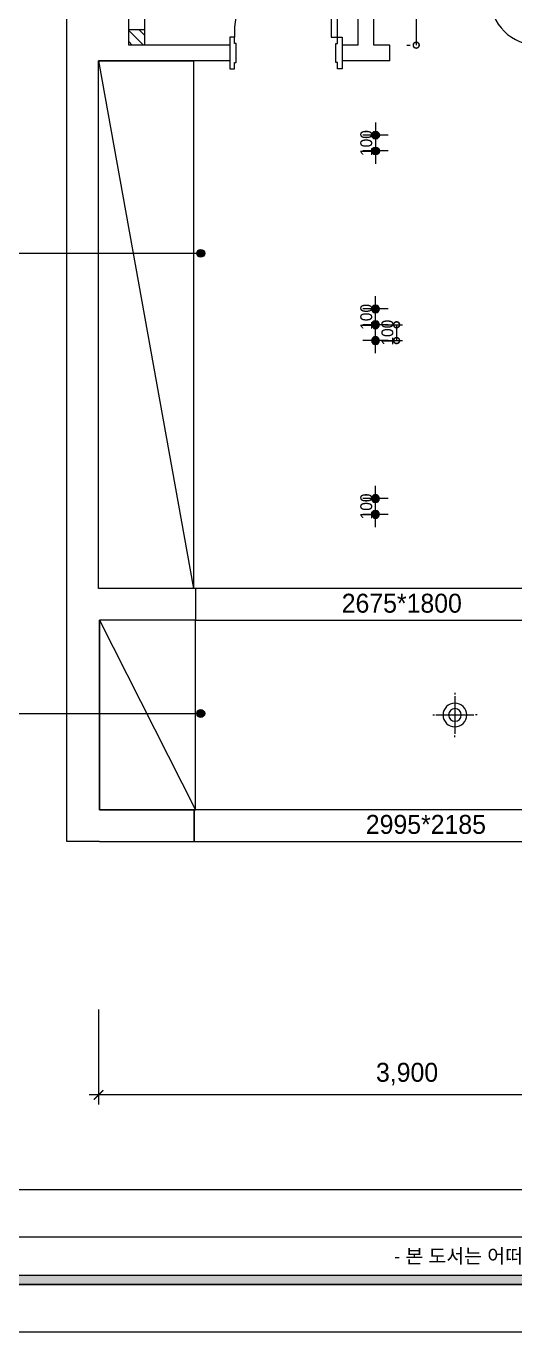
# Model space of a CAD drawing. Header units: inches. Extents: x -63256 to 33689, y -34490 to 100230.
# Drawn here: x -2271 to 818, y -1421 to 6844 of the extents above; entities that cross this region are included whole.
import ezdxf
from ezdxf.enums import TextEntityAlignment as Align

# ---------------------------------------------------------------- set-up
doc = ezdxf.new("R2010")
doc.units = ezdxf.units.IN
doc.header["$LTSCALE"] = 100
doc.header["$MEASUREMENT"] = 0
for name, color, linetype in [('0-ELC TEXT', 7, 'Continuous'), ('03-WAL NEW', 3, 'Continuous'), ('06-FUR', 6, 'Continuous'), ('07-DIM WAL', 5, 'Continuous'), ('C-WIN', 4, 'Continuous'), ('CEIL-DOOR', 6, 'Continuous'), ('CO-DO-FR', 7, 'Continuous'), ('CO-DOOR', 8, 'Continuous'), ('FORM(YOURNAME)-1', 1, 'Continuous'), ('FORM(YOURNAME)-11', 1, 'Continuous'), ('HAT', 5, 'Continuous'), ('RC-LIGHT', 7, 'Continuous'), ('U-LANP', 6, 'Continuous'), ('도면층2', 2, 'Continuous')]:
    doc.layers.add(name, color=color, linetype=linetype)
doc.styles.add('HY 울릉도 L', font='')
doc.styles.add('YOURNAME', font='')
doc.styles.add('스타일1', font='')
doc.styles.add('코레일둥고', font='')
doc.styles.get('HY 울릉도 L').set_extended_font_data('HY울릉도L')
doc.styles.get('YOURNAME').set_extended_font_data('HYwulM')
doc.styles.get('스타일1').set_extended_font_data('HYwulM')
doc.styles.get('코레일둥고').set_extended_font_data('Korail Round Gothic Medium')
doc.dimstyles.new('30', dxfattribs={"dimscale": 30, "dimtxt": 2.5, "dimasz": 2.5, "dimexe": 1.25, "dimexo": 2, "dimtad": 1, "dimdec": 0, "dimtxsty": '스타일1', "dimblk": 'DOTSMALL', "dimcen": 2.5, "dimclrd": 1, "dimclre": 1, "dimclrt": 2, "dimadec": 0, "dimazin": 0, "dimtfac": 1, "dimtix": 1, "dimtmove": 0, "dimatfit": 3, "dimldrblk": 'DOTSMALL', "dimfxl": 1.25, "dimarcsym": 0})
doc.dimstyles.new('60', dxfattribs={"dimscale": 60, "dimtxt": 2, "dimasz": 1, "dimexe": 1, "dimexo": 1, "dimgap": 1, "dimtad": 1, "dimdec": 0, "dimrnd": 0.05, "dimdsep": 46, "dimlunit": 6, "dimtxsty": 'HY 울릉도 L', "dimblk": 'ARCHTICK', "dimcen": 2.5, "dimdle": 1, "dimclrd": 133, "dimclre": 133, "dimclrt": 30, "dimadec": 0, "dimazin": 0, "dimtfac": 1, "dimtdec": 0, "dimtix": 1, "dimtmove": 2, "dimatfit": 3, "dimldrblk": 'ARCHTICK', "dimfxl": 1, "dimlwd": -1, "dimlwe": -1, "dimarcsym": 0})

# ---------------------------------------------------------------- blocks, each defined once
blk = doc.blocks.new('FORM-ELEVATION')
at = {"layer": 'FORM(YOURNAME)-11'}
h = blk.add_hatch(color=256, dxfattribs=at)
h.dxf.hatch_style = 1
h.paths.add_polyline_path([(-10309, 35708), (71691, 35708), (71691, 35508), (-10309, 35508)])
h.paths.add_polyline_path([(-10309, -21492), (71691, -21492), (71691, -21692), (-10309, -21692)])
at = {"layer": 'Defpoints', "color": 158}
blk.add_line((62481, -20692), (-10309, -20692), dxfattribs=at)
for points in [[(-10309, -21692), (71691, -21692), (71691, 35708), (-10309, 35708)], [(-8309, 33708), (61071, 33708), (61071, -19692), (-8309, -19692)]]:
    blk.add_lwpolyline(points, close=True, dxfattribs=at)
at = {"layer": 'FORM(YOURNAME)-11', "color": 250}
blk.add_lwpolyline([(-11309, -22692), (72691, -22692), (72691, 36708), (-11309, 36708)], close=True, dxfattribs=at)
at = {"layer": 'FORM(YOURNAME)-11'}
blk.add_lwpolyline([(-10309, -21492), (71691, -21492), (71691, -21692), (-10309, -21692)], close=True, dxfattribs=at)
at = {"layer": 'FORM(YOURNAME)-11', "color": 1, "style": 'YOURNAME'}
blk.add_text("- 본 도서는 어떠한 경우에도 무단으로 도용할 수 없으며 도용시 '지적재산권' 보호에 관한 법률에 의거, 법적 분쟁이 발생합니다.  또한 본 도서에 관한 모든 저작권은 당사에 있습니다. -", height=300, dxfattribs=at).set_placement((28146, -21092), align=Align.MIDDLE_CENTER)
at = {"layer": 'FORM(YOURNAME)-11', "color": 3, "style": 'YOURNAME'}
for tag, height, p in [('1', 451, (71041, -1219)), ('2', 451, (71041, -1863)), ('3', 451, (71041, -3150)), ('4', 451, (71041, -5081)), ('5', 515, (71041, -7398)), ('6', 515, (71041, -9650)), ('7', 515, (71041, -11903)), ('8', 515, (71041, -14155)), ('9', 515, (71041, -16408)), ('10', 515, (66791, -18596)), ('11', 515, (71041, -18660)), ('12', 515, (66791, -20848)), ('13', 515, (71041, -20848))]:
    blk.add_attdef(tag, text='', height=height, dxfattribs=at).set_placement(p, align=Align.MIDDLE_RIGHT)
blk = doc.blocks.new('_ArchTick')
at = {"color": 0, "linetype": 'ByBlock', "const_width": 0.15}
blk.add_lwpolyline([(-0.5, -0.5), (0.5, 0.5)], dxfattribs=at)
blk = doc.blocks.new('*D125')
at = {"layer": '07-DIM WAL', "color": 133, "transparency": 16777216}
for p, q in [((-1813.2, 618.6), (-1813.2, 18.6)), ((2086.8, 618.6), (2086.8, 18.6)), ((2146.8, 78.6), (-1873.2, 78.6))]:
    blk.add_line(p, q, dxfattribs=at)
at = {"layer": 'Defpoints', "color": 0, "transparency": 16777216}
for p in [(-1813.2, 678.6), (2086.8, 678.6), (-1813.2, 78.6)]:
    blk.add_point(p, dxfattribs=at)
at = {"layer": '07-DIM WAL', "color": 133, "transparency": 16777216, "xscale": 60, "yscale": 60, "zscale": 60, "rotation": 180}
blk.add_blockref('_ArchTick', (-1813.2, 78.6), dxfattribs=at)
at = {"layer": '07-DIM WAL', "color": 133, "transparency": 16777216, "xscale": 60, "yscale": 60, "zscale": 60}
blk.add_blockref('_ArchTick', (2086.8, 78.6), dxfattribs=at)
at = {"layer": '07-DIM WAL', "color": 30, "transparency": 16777216, "insert": (136.8, 210.6), "char_height": 120, "attachment_point": 5, "style": 'HY 울릉도 L'}
blk.add_mtext('3,900', dxfattribs=at)
blk = doc.blocks.new('vuidauseh')
at = {"layer": 'C-WIN'}
for points in [[(-54482, 3083.6), (-51807, 3083.6), (-51807, 3283.6), (-54482, 3283.6)], [(-54489.5, 1683.6), (-51494.5, 1683.6), (-51494.5, 1883.6), (-54489.5, 1883.6)]]:
    blk.add_lwpolyline(points, close=True, dxfattribs=at)
at = {"layer": '도면층2'}
for p, q in [((-55294.5, 3083.6), (-55294.5, 11893.6)), ((-54904.5, 6723.6), (-54904.5, 8813.6)), ((-53454.5, 6723.6), (-53454.5, 8813.6)), ((-53354.5, 6723.6), (-53354.5, 8213.6)), ((-54264.8, 6723.6), (-54904.5, 6723.6)), ((-54264.8, 6723.6), (-54264.8, 6623.6)), ((-53454.5, 6723.6), (-53554.5, 6723.6)), ((-53554.5, 6723.6), (-53554.5, 6623.6)), ((-53254.5, 6723.6), (-53354.5, 6723.6)), ((-53254.5, 6623.6), (-53254.5, 6723.6)), ((-53254.5, 6623.6), (-53254.5, 6723.6)), ((-55094.5, 3283.6), (-55094.5, 6623.6)), ((-54264.8, 6623.6), (-55094.5, 6623.6)), ((-53254.5, 6623.6), (-53554.5, 6623.6)), ((-54482, 3283.6), (-55094.5, 3283.6)), ((-54482, 3283.6), (-54482, 3083.6)), ((-55294.5, 1683.6), (-55294.5, 3083.6)), ((-54482, 3083.6), (-55089.5, 3083.6)), ((-55089.5, 1883.6), (-55089.5, 3083.6)), ((-55089.5, 1683.6), (-55294.5, 1683.6))]:
    blk.add_line(p, q, dxfattribs=at)
blk.add_lwpolyline([(-55089.5, 1683.6), (-54489.5, 1683.6), (-54489.5, 1883.6), (-55089.5, 1883.6)], dxfattribs=at)
at = {"layer": '0-ELC TEXT', "style": '코레일둥고'}
for s, p in [('2675*1800', (-53557.7, 3131.1)), ('2995*2185', (-53405.2, 1731.1))]:
    blk.add_text(s, height=120, dxfattribs=at).set_placement(p)
blk = doc.blocks.new('VUDASAUSEH')
at = {"layer": '03-WAL NEW'}
h = blk.add_hatch(dxfattribs=at)
h.set_pattern_fill('_USER', color=8, scale=50, angle=135, pattern_type=0)
h.set_pattern_definition([(135, (72774.06, -240750.68), (-35.355339, -35.355339), [])])
h.paths.add_polyline_path([(-27323.2, -11696.4), (-27323.2, -11596.4), (-27423.2, -11596.4), (-27423.2, -11696.4)])
blk.add_line((-27423.2, -11596.4), (-27323.2, -11596.4), dxfattribs=at)
blk.add_lwpolyline([(-27423.2, -11696.4), (-27423.2, -9896.4), (-27323.2, -9896.4), (-27323.2, -11696.4), (-27423.2, -11696.4)], dxfattribs=at)
at = {"layer": '06-FUR', "color": 8}
blk.add_line((-27608.2, -15336.4), (-27000.7, -16536.4), dxfattribs=at)
blk.add_lwpolyline([(-25137.2, -11396.4, 0.414214), (-24837.2, -11696.4), (-24837.2, -11696.4), (-24837.2, -11396.4)], format="xyb", dxfattribs=at)
blk.add_lwpolyline([(-27613.2, -11796.4), (-27013.2, -11796.4), (-27013.2, -15136.4), (-27613.2, -15136.4), (-27613.2, -11796.4), (-27013.2, -15136.4)], dxfattribs=at)
blk.add_lwpolyline([(-27000.7, -15336.4), (-27608.2, -15336.4), (-27608.2, -16536.4), (-27000.7, -16536.4)], close=True, dxfattribs=at)
at = {"layer": 'CO-DO-FR'}
for points in [[(-26783.4, -11646.4), (-26783.4, -11846.4), (-26753.4, -11846.4), (-26753.4, -11806.4), (-26743.4, -11806.4), (-26743.4, -11686.4), (-26753.4, -11686.4), (-26753.4, -11646.4), (-26783.4, -11646.4)], [(-26073.4, -11646.4), (-26073.4, -11846.4), (-26103.4, -11846.4), (-26103.4, -11806.4), (-26113.4, -11806.4), (-26113.4, -11686.4), (-26103.4, -11686.4), (-26103.4, -11646.4), (-26073.4, -11646.4)]]:
    blk.add_lwpolyline(points, close=True, dxfattribs=at)
at = {"layer": 'CO-DOOR'}
blk.add_lwpolyline([(-26143.4, -10996.4), (-26143.4, -11646.4), (-26103.4, -11646.4), (-26103.4, -10996.4)], close=True, dxfattribs=at)
blk.add_arc((-26133.4, -11617), 620.7, 89.07687, 182.71348, dxfattribs=at)
blk.add_blockref('vuidauseh', (27481.3, -18420))
blk = doc.blocks.new('1')
at = {"linetype": 'Continuous'}
h = blk.add_hatch(color=4, dxfattribs=at)
h.dxf.hatch_style = 1
edge = h.paths.add_edge_path()
edge.add_arc((11539653, -14273504), 37.5, 0, 360)
at = {"color": 1, "linetype": 'Continuous'}
for p, q in [((11539653, -14273637), (11539653, -14273370)), ((11539520, -14273504), (11539787, -14273504))]:
    blk.add_line(p, q, dxfattribs=at)
at = {"color": 4, "linetype": 'Continuous'}
for radius in [41.5, 37.5]:
    blk.add_circle((11539653, -14273504), radius, dxfattribs=at)
blk = doc.blocks.new('_DOTSMALL')
at = {"color": 0, "linetype": 'ByBlock', "const_width": 0.5}
blk.add_lwpolyline([(-0.0625, 0, 1), (0.0625, 0, 1)], format="xyb", close=True, dxfattribs=at)
blk = doc.blocks.new('*D152')
at = {"layer": '07-DIM WAL', "color": 1, "lineweight": -2, "transparency": 16777216}
for p, q in [((-63.2, 4878.6), (-63.2, 5128.6)), ((-3.2, 5053.6), (-25.7, 5053.6)), ((-123.2, 4953.6), (-100.7, 4953.6))]:
    blk.add_line(p, q, dxfattribs=at)
at = {"layer": 'Defpoints', "color": 0, "transparency": 16777216}
for p in [(-63.2, 5053.6), (-63.2, 5053.6), (-63.2, 4953.6)]:
    blk.add_point(p, dxfattribs=at)
at = {"layer": '07-DIM WAL', "color": 1, "lineweight": -2, "transparency": 16777216, "xscale": 75, "yscale": 75, "zscale": 75}
for p, rotation in [((-63.2, 5053.6), 270), ((-63.2, 4953.6), 90)]:
    blk.add_blockref('_DOTSMALL', p, dxfattribs=dict(at, rotation=rotation))
at = {"layer": '07-DIM WAL', "color": 2, "transparency": 16777216, "insert": (-120.9, 5003.6), "char_height": 75, "attachment_point": 5, "rotation": 90, "style": '스타일1'}
blk.add_mtext('100', dxfattribs=at)
blk = doc.blocks.new('*D153')
at = {"layer": '07-DIM WAL', "color": 1, "lineweight": -2, "transparency": 16777216}
for p, q in [((-3.2, 4953.6), (108.2, 4953.6)), ((70.7, 4953.6), (70.7, 4853.6)), ((-3.2, 4853.6), (108.2, 4853.6))]:
    blk.add_line(p, q, dxfattribs=at)
at = {"layer": 'Defpoints', "color": 0, "transparency": 16777216}
for p in [(-63.2, 4953.6), (-63.2, 4853.6), (70.7, 4853.6)]:
    blk.add_point(p, dxfattribs=at)
at = {"layer": '07-DIM WAL', "color": 1, "lineweight": -2, "transparency": 16777216, "xscale": 75, "yscale": 75, "zscale": 75}
for p, rotation in [((70.7, 4953.6), 90), ((70.7, 4853.6), 270)]:
    blk.add_blockref('_DOTSMALL', p, dxfattribs=dict(at, rotation=rotation))
at = {"layer": '07-DIM WAL', "color": 2, "transparency": 16777216, "insert": (12.9, 4903.6), "char_height": 75, "attachment_point": 5, "rotation": 90, "style": '스타일1'}
blk.add_mtext('100', dxfattribs=at)
blk = doc.blocks.new('*D154')
at = {"layer": '07-DIM WAL', "color": 1, "lineweight": -2, "transparency": 16777216}
for p, q in [((-63.2, 3678.6), (-63.2, 3928.6)), ((-3.2, 3853.6), (-25.7, 3853.6)), ((-123.2, 3753.6), (-100.7, 3753.6))]:
    blk.add_line(p, q, dxfattribs=at)
at = {"layer": 'Defpoints', "color": 0, "transparency": 16777216}
for p in [(-63.2, 3853.6), (-63.2, 3853.6), (-63.2, 3753.6)]:
    blk.add_point(p, dxfattribs=at)
at = {"layer": '07-DIM WAL', "color": 1, "lineweight": -2, "transparency": 16777216, "xscale": 75, "yscale": 75, "zscale": 75}
for p, rotation in [((-63.2, 3853.6), 270), ((-63.2, 3753.6), 90)]:
    blk.add_blockref('_DOTSMALL', p, dxfattribs=dict(at, rotation=rotation))
at = {"layer": '07-DIM WAL', "color": 2, "transparency": 16777216, "insert": (-120.9, 3803.6), "char_height": 75, "attachment_point": 5, "rotation": 90, "style": '스타일1'}
blk.add_mtext('100', dxfattribs=at)
blk = doc.blocks.new('*D155')
at = {"layer": '07-DIM WAL', "color": 1, "lineweight": -2, "transparency": 16777216}
for p, q in [((-63.2, 6228.6), (-63.2, 5978.6)), ((-3.2, 6153.6), (-25.7, 6153.6)), ((-3.2, 6053.6), (-25.7, 6053.6))]:
    blk.add_line(p, q, dxfattribs=at)
at = {"layer": 'Defpoints', "color": 0, "transparency": 16777216}
for p in [(-63.2, 6153.6), (-63.2, 6053.6), (-63.2, 6053.6)]:
    blk.add_point(p, dxfattribs=at)
at = {"layer": '07-DIM WAL', "color": 1, "lineweight": -2, "transparency": 16777216, "xscale": 75, "yscale": 75, "zscale": 75}
for p, rotation in [((-63.2, 6153.6), 270), ((-63.2, 6053.6), 90.00000000000001)]:
    blk.add_blockref('_DOTSMALL', p, dxfattribs=dict(at, rotation=rotation))
at = {"layer": '07-DIM WAL', "color": 2, "transparency": 16777216, "insert": (-120.9, 6103.6), "char_height": 75, "attachment_point": 5, "rotation": 90, "style": '스타일1'}
blk.add_mtext('100', dxfattribs=at)
blk = doc.blocks.new('매입등')
at = {"layer": 'HAT', "color": 1}
for p, q in [((0, 140), (0, 130)), ((0, 120), (0, -120)), ((-140, 0), (-130, 0)), ((120, 0), (-120, 0)), ((140, 0), (130, 0)), ((-140, 0), (-130, 0)), ((0, -140), (0, -130))]:
    blk.add_line(p, q, dxfattribs=at)
blk.add_circle((0, 0), 40, dxfattribs=at)
at = {"layer": 'U-LANP'}
blk.add_circle((0, 0), 75, dxfattribs=at)
blk = doc.blocks.new('A$C59950440')
at = {"layer": 'CEIL-DOOR'}
blk.add_blockref('매입등', (140, 140), dxfattribs=at)
blk = doc.blocks.new('*D215')
at = {"layer": '07-DIM WAL', "color": 1, "lineweight": -2, "transparency": 16777216}
for p, q in [((134.8, 7268.6), (157.3, 7268.6)), ((194.8, 7268.6), (194.8, 6723.6)), ((134.8, 6723.6), (157.3, 6723.6))]:
    blk.add_line(p, q, dxfattribs=at)
at = {"layer": 'Defpoints', "color": 0, "transparency": 16777216}
for p in [(194.8, 7268.6), (194.8, 6723.6), (194.8, 6723.6)]:
    blk.add_point(p, dxfattribs=at)
at = {"layer": '07-DIM WAL', "color": 1, "lineweight": -2, "transparency": 16777216, "xscale": 75, "yscale": 75, "zscale": 75}
for p, rotation in [((194.8, 7268.6), 90), ((194.8, 6723.6), 270)]:
    blk.add_blockref('_DOTSMALL', p, dxfattribs=dict(at, rotation=rotation))
at = {"layer": '07-DIM WAL', "color": 2, "transparency": 16777216, "insert": (137.8, 6996.1), "char_height": 75, "attachment_point": 5, "rotation": 90, "style": '스타일1'}
blk.add_mtext('545', dxfattribs=at)

msp = doc.modelspace()

# ---------------------------------------------------------------- hatches: boundary and pattern name
at = {"layer": '0-ELC TEXT'}
h = msp.add_hatch(color=256, dxfattribs=at)
h.dxf.hatch_style = 1
edge = h.paths.add_edge_path()
edge.add_arc((-1167.3, 5406), 25, 90, 450)
h = msp.add_hatch(color=256, dxfattribs=at)
h.dxf.hatch_style = 1
edge = h.paths.add_edge_path()
edge.add_arc((-1167.3, 2492.8), 25, 90, 450)

# ---------------------------------------------------------------- linework, layer by layer
for p, q in [((-2772.5, 5406), (-1167.3, 5406)), ((-2772.5, 2492.8), (-1167.3, 2492.8))]:
    msp.add_line(p, q, dxfattribs=at)
for centre in [(-1167.3, 5406), (-1167.3, 2492.8)]:
    msp.add_circle(centre, 25, dxfattribs=at)

# ---------------------------------------------------------------- block references
msp.add_blockref('VUDASAUSEH', (25800, 18420))
at = {"layer": 'FORM(YOURNAME)-1', "xscale": 0.3, "yscale": 0.3, "zscale": 0.3}
msp.add_blockref('FORM-ELEVATION', (-3827.6, 5386.1), dxfattribs=at)
at = {"layer": 'RC-LIGHT', "xscale": 0.6024096385271789, "yscale": 0.6024096385271789, "zscale": 0.6024096385271789, "rotation": 180}
for p in [(6951535.3, -8592342.7), (6951535.3, -8592442.7)]:
    msp.add_blockref('1', p, dxfattribs=at)
at = {"layer": 'RC-LIGHT', "xscale": -0.6024096385271789, "yscale": 0.6024096385271789, "zscale": 0.6024096385271789}
for p in [(6951535.3, 8603549.9), (6951535.3, 8603449.9), (6951535.3, 8603349.9), (6951535.3, 8602349.9), (6951535.3, 8602249.9)]:
    msp.add_blockref('1', p, dxfattribs=at)
at = {"layer": 'RC-LIGHT', "xscale": -1}
msp.add_blockref('A$C59950440', (579.3, 2343.6), dxfattribs=at)

# ---------------------------------------------------------------- dimensions: what is measured, and where the dimension line sits
at = {"layer": '07-DIM WAL'}
for base, p1, p2, angle, picture, middle in [((194.8, 6723.6), (194.8, 7268.6), (194.8, 6723.6), 90, '*D215', (137.8, 6996.1)), ((-63.2, 6053.6), (-63.2, 6153.6), (-63.2, 6053.6), 270, '*D155', (-120.9, 6103.6)), ((-63.2, 5053.6), (-63.2, 4953.6), (-63.2, 5053.6), 90, '*D152', (-120.9, 5003.6)), ((-63.2, 3853.6), (-63.2, 3753.6), (-63.2, 3853.6), 90, '*D154', (-120.9, 3803.6))]:
    dim = msp.add_linear_dim(base=base, p1=p1, p2=p2, angle=angle, dimstyle='30', dxfattribs=at)
    dim.commit()
    dim.dimension.update_dxf_attribs({"geometry": picture, "text_midpoint": middle})
dim = msp.add_linear_dim(base=(70.7, 4853.6), p1=(-63.2, 4953.6), p2=(-63.2, 4853.6), angle=270, dimstyle='30', dxfattribs=at)
dim.commit()
dim.dimension.update_dxf_attribs({"geometry": '*D153', "text_midpoint": (70.7, 4903.6), "dimtype": 160})
dim = msp.add_linear_dim(base=(-1813.2, 78.6), p1=(2086.8, 678.6), p2=(-1813.2, 678.6), dimstyle='60', dxfattribs=at)
dim.commit()
dim.dimension.update_dxf_attribs({"geometry": '*D125', "text_midpoint": (136.8, 210.6)})

doc.saveas('drawing.dxf')
